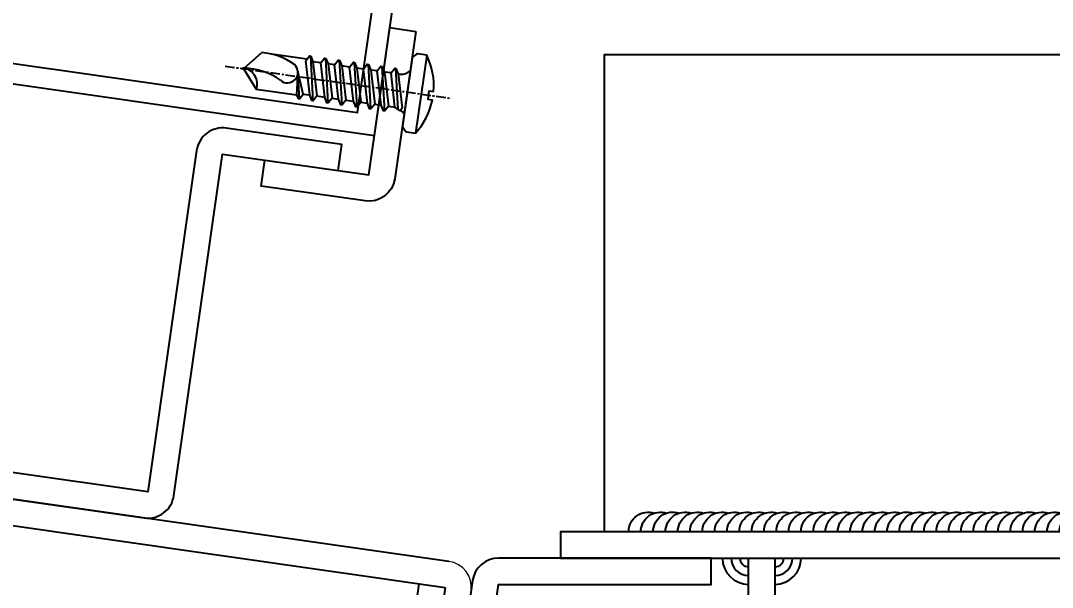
# Model space of a CAD drawing. Extents: x -3378 to 102197, y -3799 to 48702.
# Drawn here: x 58775 to 58892.8, y 17152.2 to 17217 of the extents above; entities that cross this region are included whole.
import ezdxf

# ---------------------------------------------------------------- set-up
doc = ezdxf.new("R2010")
doc.units = 0
doc.linetypes.add('CENTER', pattern=[2, 1.25, -0.25, 0.25, -0.25])
for name, color, linetype in [('24WELD', 55, 'Continuous'), ('ARR', 6, 'Continuous'), ('CENTER', 4, 'CENTER'), ('GM_SECT_15', 15, 'Continuous'), ('螺絲 固定五金 FASTENERS', 124, 'Continuous'), ('螺絲、螺栓', 4, 'Continuous'), ('視覺模型鋁擠型暫替', 4, 'Continuous'), ('視覺模型鋁擠型暫替材質文字', 1, 'Continuous'), ('金屬面材 METAL PANEL', 2, 'Continuous')]:
    doc.layers.add(name, color=color, linetype=linetype)
doc.layers.add('BCM-ALP', color=7, linetype='Continuous', lineweight=0)
doc.layers.add('不顯示', color=254, linetype='Continuous', plot=False)
doc.styles.add('DIM', font='simplex.shx', dxfattribs={"bigfont": 'chineset.shx'})

# ---------------------------------------------------------------- blocks, each defined once
blk = doc.blocks.new('75x75x2.3t')
at = {"layer": 'GM_SECT_15'}
for points in [[(0, -75), (75, -75), (75, 0), (0, 0)], [(2.3, -72.7), (72.7, -72.7), (72.7, -2.3), (2.3, -2.3)]]:
    blk.add_lwpolyline(points, close=True, dxfattribs=at)
at = {"layer": '不顯示', "linetype": 'Continuous', "insert": (21.79, -38.48), "char_height": 3.5, "attachment_point": 1, "style": 'DIM'}
blk.add_mtext_dynamic_manual_height_columns('75x75x2.3t', width=3.4858, gutter_width=17.5, heights=[0], dxfattribs=at)
blk = doc.blocks.new('*u927')
at = {"layer": 'CENTER', "color": 0, "ltscale": 5}
blk.add_line((28.28, 0), (-3.62, 0), dxfattribs=at)
at = {"layer": '螺絲、螺栓', "color": 0, "linetype": 'ByBlock', "ltscale": 0.2}
for p, q in [((0.3, 5.3), (0.3, -5.3)), ((3.1, 2.5), (3.1, -2.5)), ((3.1, 2.39), (4.64, 2.39)), ((5.08, 3.15), (6.34, -3.15)), ((5.7, 2.39), (7.79, 2.39)), ((8.23, 3.15), (9.49, -3.15)), ((8.85, 2.39), (10.94, 2.39)), ((11.38, 3.15), (12.64, -3.15)), ((12, 2.39), (14.09, 2.39)), ((14.53, 3.15), (15.79, -3.15)), ((17.24, 2.39), (15.15, 2.39)), ((17.68, 3.15), (18.94, -3.15)), ((18.17, 2.61), (24.84, 0.24)), ((24.84, -0.23), (19.52, -2.25)), ((3.1, -2.39), (5.9, -2.39)), ((6.96, -2.39), (9.05, -2.39)), ((10.11, -2.39), (12.2, -2.39)), ((13.26, -2.39), (15.35, -2.39)), ((16.41, -2.39), (18.5, -2.39))]:
    blk.add_line(p, q, dxfattribs=at)
blk.add_lwpolyline([(3.1, -2.5), (0.3, -5.3), (0, -5.3), (0, 5.3), (0.3, 5.3), (3.1, 2.5)], dxfattribs=at)
for points in [[(6.34, -3.15), (5.9, -2.39), (4.64, 2.39), (5.08, 3.15), (5.27, 3.15), (5.7, 2.39), (6.96, -2.39), (6.53, -3.15)], [(9.49, -3.15), (9.05, -2.39), (7.79, 2.39), (8.23, 3.15), (8.42, 3.15), (8.85, 2.39), (10.11, -2.39), (9.68, -3.15)], [(12.64, -3.15), (12.2, -2.39), (10.94, 2.39), (11.38, 3.15), (11.57, 3.15), (12, 2.39), (13.26, -2.39), (12.83, -3.15)], [(15.79, -3.15), (15.35, -2.39), (14.09, 2.39), (14.53, 3.15), (14.72, 3.15), (15.15, 2.39), (16.41, -2.39), (15.98, -3.15)], [(18.94, -3.15), (18.5, -2.39), (17.24, 2.39), (17.68, 3.15), (17.87, 3.15), (18.3, 2.39), (19.56, -2.39), (19.13, -3.15)]]:
    blk.add_lwpolyline(points, close=True, dxfattribs=at)
blk.add_lwpolyline([(0, 1.61, -0.048054), (2.67, 0.68, -0.292428), (3.1, 0, -0.292428), (2.67, -0.68, -0.048054), (0, -1.61, -0.048054)], format="xyb", dxfattribs=at)
blk.add_arc((24.75, 0), 0.252, 292.1627, 69.4623, dxfattribs=at)
blk = doc.blocks.new('*U929')
blk.add_blockref('*u927', (0, 0))
blk = doc.blocks.new('燈座')
for p, q in [((-78.77, 14.27), (-79.2, 11.3)), ((-79.16, 11.3), (0, 0)), ((0.42, 2.97, 0), (0, 0))]:
    blk.add_line(p, q)
at = {"layer": '金屬面材 METAL PANEL', "linetype": 'Continuous'}
for points in [[(9.18, 64.35), (0.42, 2.97, -0.414214), (-2.97, 0.42), (-76.23, 10.88, -0.414214), (-78.77, 14.27), (-77.08, 26.15), (-74.11, 25.73), (-75.59, 15.33, 0.414214), (-74.32, 13.64), (-2.55, 3.39), (6.21, 64.77)], [(-72.55, 15.4), (-71.56, 22.33), (-1.27, 12.3), (-0.85, 15.27), (-71.14, 25.3, 0.414214), (-74.53, 22.76), (-75.52, 15.83)]]:
    blk.add_lwpolyline(points, format="xyb", close=True, dxfattribs=at)
at = {"layer": '螺絲 固定五金 FASTENERS', "rotation": 351.8790730473864}
for p in [(4.14, 50.28, 0), (1.32, 30.48, 0)]:
    blk.add_blockref('*U929', p, dxfattribs=at)
blk = doc.blocks.new('A$C20AE7E0D')
at = {"layer": 'ARR', "color": 0, "linetype": 'ByBlock', "ltscale": 0.3}
for p, q in [((-1.61, -4.5), (-1.61, 4.5)), ((2.24, 2.5), (3.24, -2.5)), ((3.83, 2.5), (4.83, -2.5)), ((5.42, 2.5), (6.42, -2.5)), ((7.16, 2.5), (8.16, -2.5)), ((8.75, 2.5), (9.75, -2.5)), ((10.49, 2.5), (11.49, -2.5)), ((12.08, 2.5), (12.7, -0.6)), ((0.5, 2.24), (1.14, 1.9)), ((0.72, 2.13), (1.65, -2.5)), ((1.89, 1.9), (1.14, 1.9)), ((3.48, 1.9), (2.73, 1.9)), ((5.07, 1.9), (4.32, 1.9)), ((6.81, 1.9), (5.91, 1.9)), ((8.4, 1.9), (7.65, 1.9)), ((10.14, 1.9), (9.24, 1.9)), ((11.73, 1.9), (10.98, 1.9)), ((17.12, 2.1), (12.46, 2.1)), ((18.83, 0.06), (17.12, 2.1)), ((18.83, 0.06), (18.95, 0.06)), ((19, -0.01), (19, 0.01)), ((18.83, -0.06), (17.12, -2.1)), ((18.83, -0.06), (18.95, -0.06)), ((2.14, -1.9), (2.89, -1.9)), ((3.73, -1.9), (4.48, -1.9)), ((5.32, -1.9), (6.07, -1.9)), ((6.91, -1.9), (7.81, -1.9)), ((8.65, -1.9), (9.4, -1.9)), ((10.24, -1.9), (11.14, -1.9)), ((11.87, -2.1), (15.91, -2.1))]:
    blk.add_line(p, q, dxfattribs=at)
at = {"layer": 'ARR', "color": 0, "linetype": 'CENTER', "ltscale": 0.87}
blk.add_line((21, 0), (-5.1, 0), dxfattribs=at)
at = {"layer": 'ARR', "color": 0, "linetype": 'ByBlock', "ltscale": 0.3}
blk.add_lwpolyline([(-2.98, -0.5, 0.134476), (-1.61, -4.5), (-0.58, -4.5, 0.198912), (-0.44, -4.44), (-0.06, -4.06, 0.198912), (0, -3.92), (0, 3.92, 0.198912), (-0.06, 4.06), (-0.44, 4.44, 0.198912), (-0.58, 4.5), (-1.61, 4.5, 0.134562), (-2.98, 0.5), (-2.48, 0.5), (-2.48, -0.5), (-2.98, -0.5)], format="xyb", dxfattribs=at)
for points in [[(3.24, -2.5), (2.89, -1.9), (1.89, 1.9), (2.24, 2.5), (2.39, 2.5), (2.73, 1.9), (3.73, -1.9), (3.39, -2.5)], [(4.83, -2.5), (4.48, -1.9), (3.48, 1.9), (3.83, 2.5), (3.98, 2.5), (4.32, 1.9), (5.32, -1.9), (4.98, -2.5)], [(6.42, -2.5), (6.07, -1.9), (5.07, 1.9), (5.42, 2.5), (5.57, 2.5), (5.91, 1.9), (6.91, -1.9), (6.57, -2.5)], [(8.16, -2.5), (7.81, -1.9), (6.81, 1.9), (7.16, 2.5), (7.31, 2.5), (7.65, 1.9), (8.65, -1.9), (8.31, -2.5)], [(9.75, -2.5), (9.4, -1.9), (8.4, 1.9), (8.75, 2.5), (8.9, 2.5), (9.24, 1.9), (10.24, -1.9), (9.9, -2.5)], [(11.49, -2.5), (11.14, -1.9), (10.14, 1.9), (10.49, 2.5), (10.64, 2.5), (10.98, 1.9), (11.98, -1.9), (11.64, -2.5)], [(12.08, 2.5), (11.73, 1.9), (12.7, -0.6), (12.46, 2.1), (12.23, 2.5)]]:
    blk.add_lwpolyline(points, close=True, dxfattribs=at)
blk.add_lwpolyline([(1.14, 1.9), (2.14, -1.9), (1.8, -2.5), (1.65, -2.5), (1.3, -1.9), (0.3, 1.9), (0.5, 2.24)], dxfattribs=at)
for centre, radius, start, end in [((0.67, 3.07), 0.874, 220.3388, 257.7802), ((18.9, 1.75), 1.82, 168.8617, 267.6865), ((13.86, -0.29), 1.2, 56.152, 236.152), ((17.85, 6.88), 7.01, 241.6458, 278.008), ((18.95, 0.01), 0.05, 0, 90), ((18.95, -0.01), 0.05, 270, 0), ((1.17, -3.34), 1.44, 84.7312, 144.22), ((16.52, 4.88), 7.01, 241.6458, 274.9541)]:
    blk.add_arc(centre, radius, start, end, dxfattribs=at)
blk = doc.blocks.new('*U77')
at = {"color": 0, "linetype": 'ByBlock'}
blk.add_blockref('A$C20AE7E0D', (0, 0), dxfattribs=at)
blk = doc.blocks.new('*U654')
for centre, end in [((-143.92, 4.67), 286.3529), ((-141.43, 4.59), 286.3529), ((-138.93, 4.5), 286.3529), ((-136.43, 4.42), 286.3529), ((-133.93, 4.34), 286.3529), ((-131.43, 4.26), 286.3529), ((-128.93, 4.18), 286.3529), ((-126.43, 4.1), 286.3529), ((-123.93, 4.02), 286.3529), ((-121.44, 3.94), 286.3529), ((-118.94, 3.86), 286.3529), ((-116.44, 3.78), 286.3529), ((-113.94, 3.69), 286.3529), ((-111.44, 3.61), 286.3529), ((-108.94, 3.53), 286.3529), ((-106.44, 3.45), 286.3529), ((-103.95, 3.37), 286.3529), ((-101.45, 3.29), 286.3529), ((-98.95, 3.21), 286.3529), ((-96.45, 3.13), 286.3529), ((-93.95, 3.05), 286.3529), ((-91.45, 2.96), 286.3529), ((-88.95, 2.88), 286.3529), ((-86.45, 2.8), 286.3529), ((-83.96, 2.72), 286.3529), ((-81.46, 2.64), 286.3529), ((-78.96, 2.56), 286.3529), ((-76.46, 2.48), 286.3529), ((-73.96, 2.4), 286.3529), ((-71.46, 2.32), 286.3529), ((-68.96, 2.24), 286.3529), ((-66.47, 2.15), 286.3529), ((-63.97, 2.07), 286.3529), ((-61.47, 1.99), 286.3529), ((-58.97, 1.91), 286.3529), ((-56.47, 1.83), 286.3529), ((-53.97, 1.75), 286.3529), ((-51.47, 1.67), 286.3529), ((-48.97, 1.59), 286.3529), ((-46.48, 1.51), 286.3529), ((-43.98, 1.43), 286.3529), ((-41.48, 1.34), 286.3529), ((-38.98, 1.26), 286.3529), ((-36.48, 1.18), 286.3529), ((-33.98, 1.1), 286.3529), ((-31.48, 1.02), 286.3529), ((-28.98, 0.94), 286.3529), ((-26.49, 0.86), 286.3529), ((-23.99, 0.78), 286.3529), ((-21.49, 0.7), 286.3529), ((-18.99, 0.62), 286.3529), ((-16.49, 0.53), 286.3529), ((-13.99, 0.45), 286.3529), ((-11.49, 0.37), 286.3529), ((-9, 0.29), 286.3529), ((-6.5, 0.21), 286.3529), ((-4, 0.13), 358.1431)]:
    blk.add_arc(centre, 4, 178.1431, end)
blk = doc.blocks.new('組件01')
at = {"layer": '視覺模型鋁擠型暫替', "color": 7, "linetype": 'Continuous'}
for centre, radius, start, end in [((-88.5, 0), 3, 180, 270), ((-88.5, 0), 2, 180, 270), ((-88.5, 0), 1, 180, 270), ((-85.5, 0), 1, 270, 0), ((-85.5, 0), 2, 270, 0), ((-85.5, 0), 3, 270, 0)]:
    blk.add_arc(centre, radius, start, end, dxfattribs=at)
at = {"layer": '金屬面材 METAL PANEL', "linetype": 'Continuous'}
blk.add_lwpolyline([(-3, 62.5), (-3, 3), (-110, 3), (-110, 0), (-3, 0, 0.414214), (0, 3), (0, 62.5)], format="xyb", close=True, dxfattribs=at)
blk.add_lwpolyline([(-3, 57.5), (-105, 57.5), (-105, 3)], dxfattribs=at)
blk.add_lwpolyline([(-85.5, 0), (-85.5, -54.5, -0.414214), (-88.5, -57.5), (-130.5, -57.5), (-130.5, -54.5), (-88.5, -54.5), (-88.5, 0)], format="xyb", dxfattribs=at)
at = {"layer": '24WELD', "xscale": -0.5625000000000022, "yscale": 0.5625000000000022, "zscale": 0.5625, "rotation": 178.1430628016457}
blk.add_blockref('*U654', (-18.97, 3), dxfattribs=at)

msp = doc.modelspace()

# ---------------------------------------------------------------- linework, layer by layer
at = {"layer": 'BCM-ALP'}
msp.add_arc((58823.442, 17152.24, 0), 3, 351.87907, 81.87907, dxfattribs=at)
at = {"layer": '金屬面材 METAL PANEL'}
for p, q in [((58823.866, 17155.21), (58427.722, 17211.737)), ((58823.866, 17155.21), (58427.722, 17211.737)), ((58427.722, 17208.707), (58823.442, 17152.24)), ((58427.722, 17208.707), (58823.442, 17152.24))]:
    msp.add_line(p, q, dxfattribs=at)
at = {"layer": '金屬面材 METAL PANEL', "linetype": 'Continuous', "elevation": 0}
msp.add_lwpolyline([(58820.102, 17215.748), (58817.701, 17198.919, -0.4142135), (58814.307, 17196.373), (58802.427, 17198.068), (58802.851, 17201.038), (58814.731, 17199.343), (58817.132, 17216.172), (58820.102, 17215.748)], format="xyb", dxfattribs=at)
for points in [[(58727.525, 17199.261), (58723.711, 17172.532, 0.4142136), (58726.257, 17169.138), (58789.072, 17160.175, 0.4142136), (58792.465, 17162.721), (58798.031, 17201.726), (58811.236, 17199.841), (58811.66, 17202.811), (58798.455, 17204.696, 0.4142136), (58795.061, 17202.149), (58789.495, 17163.145), (58726.681, 17172.108), (58730.495, 17198.837)], [(58853.817, 17104.082), (58822.631, 17104.082), (58829.552, 17152.586), (58853.817, 17152.586), (58853.817, 17155.586), (58829.552, 17155.586, 0.3732834), (58826.582, 17153.01), (58819.661, 17104.505, 0.4563636), (58822.631, 17101.082), (58853.817, 17101.082)]]:
    msp.add_lwpolyline(points, format="xyb", close=True, dxfattribs=at)

# ---------------------------------------------------------------- block references
at = {"layer": '螺絲 固定五金 FASTENERS', "rotation": 171.8790770947747}
msp.add_blockref('*U77', (58819.113, 17208.816, 0), dxfattribs=at)
at = {"layer": '視覺模型鋁擠型暫替', "linetype": 'Continuous'}
for name, p in [('組件01', (58946.611, 17155.585)), ('燈座', (58814.255, 17087.857, 0))]:
    msp.add_blockref(name, p, dxfattribs=at)
at = {"layer": '視覺模型鋁擠型暫替材質文字', "linetype": 'Continuous', "rotation": 351.8790773316201}
msp.add_blockref('75x75x2.3t', (58751.724, 17288.714, 0), dxfattribs=at)

doc.saveas('drawing.dxf')
